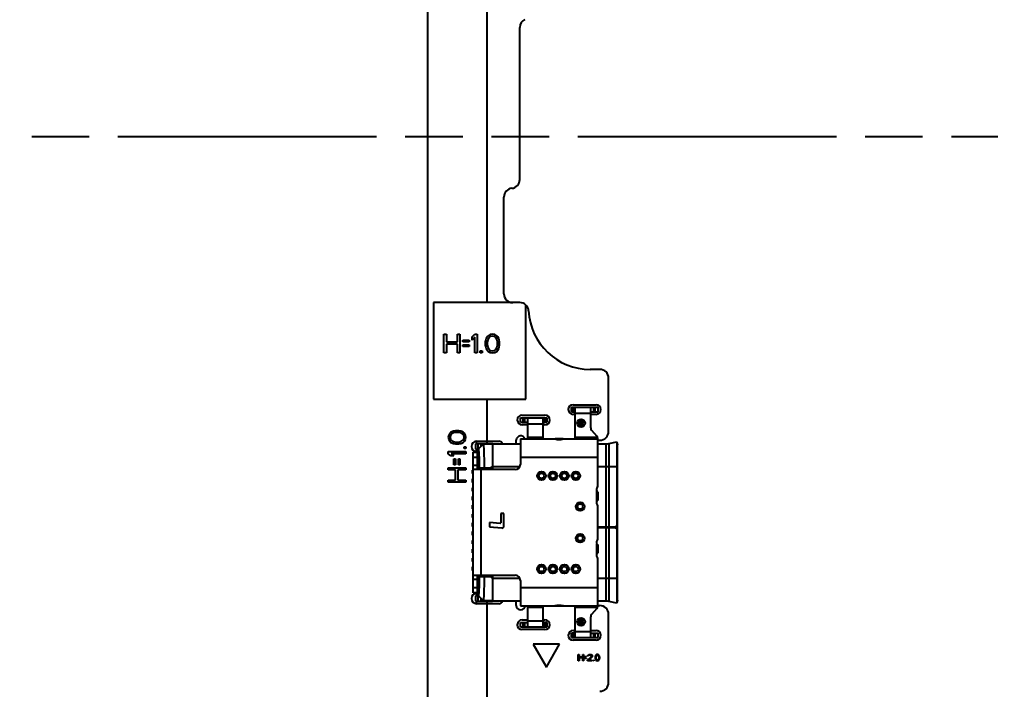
# Model space of a CAD drawing. Header units: millimetres. Extents: x 0 to 594, y 0 to 420.
# Drawn here: x 335.2 to 390.4, y 231.6 to 269.7 of the extents above; entities that cross this region are included whole.
import ezdxf

# ---------------------------------------------------------------- set-up
doc = ezdxf.new("R2010")
doc.units = ezdxf.units.MM
doc.header["$LTSCALE"] = 32.67
doc.linetypes.add('PHANTOM', pattern=[0.8, 0.45, -0.05, 0.1, -0.05, 0.1, -0.05])
doc.layers.get('0').update_dxf_attribs({"linetype": 'CONTINUOUS'})
doc.styles.get("Standard").update_dxf_attribs({"font": 'txt', "width": 0.8})
doc.dimstyles.new('DIMSTYLE_1', dxfattribs={"dimtxt": 2.5, "dimasz": 3, "dimexe": 1.5, "dimexo": 1.2, "dimtad": 1, "dimdsep": 46, "dimtxsty": 'STANDARD', "dimblk": '_FILLED', "dimblk1": '_FILLED', "dimblk2": '_FILLED', "dimcen": 0.09, "dimazin": 2, "dimtp": 0.01, "dimtm": 0.01, "dimtfac": 1, "dimtofl": 0, "dimtmove": 0, "dimatfit": 3, "dimldrblk": '_FILLED', "dimfxl": 1, "dimtolj": 1, "dimarcsym": 0})

# ---------------------------------------------------------------- blocks, each defined once
blk = doc.blocks.new('_FILLED')
at = {"color": 0, "linetype": 'BYBLOCK'}
blk.add_solid([(0, 0), (-1, 0.167), (-1, -0.167)], dxfattribs=at)
blk = doc.blocks.new('*D1')
at = {"color": 7, "linetype": 'CONTINUOUS'}
for p, q in [((404.328, 217.57), (404.328, 243.19)), ((256.585, 225.109), (405.828, 225.109)), ((404.328, 225.109), (404.328, 217.57)), ((404.328, 210.031), (404.328, 217.57)), ((395.135, 210.031), (405.828, 210.031))]:
    blk.add_line(p, q, dxfattribs=at)
at = {"color": 7, "linetype": 'CONTINUOUS', "xscale": 3, "yscale": 3, "zscale": 3}
for p, rotation in [((404.328, 225.109), 90), ((404.328, 210.031), 270)]:
    blk.add_blockref('_FILLED', p, dxfattribs=dict(at, rotation=rotation))
at = {"color": 7, "linetype": 'CONTINUOUS', "insert": (401.203, 233.19), "char_height": 2.5, "width": 10, "attachment_point": 1, "rotation": 90, "line_spacing_factor": 0.9}
blk.add_mtext('15.08', dxfattribs=at)
blk = doc.blocks.new('*D23')
at = {"color": 7, "linetype": 'CONTINUOUS'}
for p, q in [((283.985, 293.199), (418.669, 293.199)), ((417.169, 293.199), (417.169, 256.574)), ((417.169, 219.949), (417.169, 256.574)), ((283.985, 219.949), (418.669, 219.949))]:
    blk.add_line(p, q, dxfattribs=at)
at = {"color": 7, "linetype": 'CONTINUOUS', "xscale": 3, "yscale": 3, "zscale": 3}
for p, rotation in [((417.169, 293.199), 90), ((417.169, 219.949), 270)]:
    blk.add_blockref('_FILLED', p, dxfattribs=dict(at, rotation=rotation))
at = {"color": 7, "linetype": 'CONTINUOUS', "insert": (414.044, 268.708), "char_height": 2.5, "width": 10, "attachment_point": 2, "rotation": 90, "line_spacing_factor": 0.9}
blk.add_mtext('73.25', dxfattribs=at)

msp = doc.modelspace()

# ---------------------------------------------------------------- linework, layer by layer
at = {"color": 7, "linetype": 'CONTINUOUS'}
for p, q in [((358.453, 212.109), (358.453, 302.939)), ((361.835, 253.559), (361.835, 277.189)), ((363.685, 260.554), (363.685, 269.209)), ((362.785, 254.059), (362.785, 259.559)), ((363.69, 253.559), (358.785, 253.559)), ((358.785, 253.559), (358.785, 248.059)), ((364.035, 248.059), (364.035, 253.421)), ((359.379, 251.769), (359.514, 251.769)), ((359.379, 250.695), (359.379, 251.769)), ((359.514, 251.769), (359.514, 251.335)), ((360.14, 251.769), (360.274, 251.769)), ((360.14, 251.335), (360.14, 251.769)), ((360.274, 251.769), (360.274, 250.695)), ((360.99, 251.609), (361.124, 251.769)), ((361.124, 251.769), (361.259, 251.769)), ((361.259, 251.769), (361.259, 250.695)), ((361.997, 251.746), (361.885, 251.678)), ((362.131, 251.769), (361.997, 251.746)), ((362.265, 251.746), (362.131, 251.769)), ((362.377, 251.678), (362.265, 251.746)), ((359.514, 251.335), (360.14, 251.335)), ((360.14, 251.198), (359.514, 251.198)), ((359.514, 251.198), (359.514, 250.695)), ((360.14, 250.695), (360.14, 251.198)), ((360.453, 251.426), (360.811, 251.426)), ((360.453, 251.335), (360.453, 251.426)), ((360.811, 251.335), (360.453, 251.335)), ((360.453, 251.152), (360.811, 251.152)), ((360.453, 251.061), (360.453, 251.152)), ((360.811, 251.426), (360.811, 251.335)), ((360.811, 251.152), (360.811, 251.061)), ((360.99, 251.426), (360.99, 251.609)), ((361.124, 251.586), (360.99, 251.426)), ((361.124, 250.695), (361.124, 251.586)), ((361.751, 251.449), (361.728, 251.335)), ((361.728, 251.335), (361.728, 251.129)), ((361.773, 251.518), (361.751, 251.449)), ((361.818, 251.609), (361.773, 251.518)), ((361.885, 251.678), (361.818, 251.609)), ((361.863, 251.449), (361.84, 251.312)), ((361.84, 251.312), (361.84, 251.152)), ((361.84, 251.152), (361.863, 251.015)), ((361.952, 251.586), (361.863, 251.449)), ((362.019, 251.632), (361.952, 251.586)), ((362.131, 251.655), (362.019, 251.632)), ((362.243, 251.632), (362.131, 251.655)), ((362.31, 251.586), (362.243, 251.632)), ((362.4, 251.449), (362.31, 251.586)), ((362.444, 251.609), (362.377, 251.678)), ((362.422, 251.312), (362.4, 251.449)), ((362.4, 251.015), (362.422, 251.152)), ((362.422, 251.152), (362.422, 251.312)), ((362.489, 251.518), (362.444, 251.609)), ((362.512, 251.449), (362.489, 251.518)), ((362.534, 251.335), (362.512, 251.449)), ((362.534, 251.129), (362.534, 251.335)), ((359.514, 250.695), (359.379, 250.695)), ((360.274, 250.695), (360.14, 250.695)), ((360.811, 251.061), (360.453, 251.061)), ((361.259, 250.695), (361.124, 250.695)), ((361.438, 250.809), (361.549, 250.809)), ((361.438, 250.695), (361.438, 250.809)), ((361.549, 250.695), (361.438, 250.695)), ((361.549, 250.809), (361.549, 250.695)), ((361.728, 251.129), (361.751, 251.015)), ((361.751, 251.015), (361.773, 250.946)), ((361.773, 250.946), (361.818, 250.855)), ((361.818, 250.855), (361.885, 250.786)), ((361.863, 251.015), (361.952, 250.878)), ((361.885, 250.786), (361.997, 250.718)), ((361.952, 250.878), (362.019, 250.832)), ((361.997, 250.718), (362.131, 250.695)), ((362.019, 250.832), (362.131, 250.809)), ((362.131, 250.809), (362.243, 250.832)), ((362.131, 250.695), (362.265, 250.718)), ((362.243, 250.832), (362.31, 250.878)), ((362.265, 250.718), (362.377, 250.786)), ((362.31, 250.878), (362.4, 251.015)), ((362.377, 250.786), (362.444, 250.855)), ((362.444, 250.855), (362.489, 250.946)), ((362.489, 250.946), (362.512, 251.015)), ((362.512, 251.015), (362.534, 251.129)), ((368.235, 249.759), (367.685, 249.759)), ((368.735, 246.234), (368.735, 249.259)), ((358.785, 248.059), (364.035, 248.059)), ((361.835, 245.529), (361.835, 248.059)), ((366.62, 247.356), (366.62, 247.602)), ((366.621, 247.604), (368.12, 247.604)), ((366.621, 247.354), (366.82, 247.354)), ((366.713, 247.754), (368.02, 247.754)), ((366.82, 247.604), (366.82, 245.804)), ((367.72, 246.43), (367.72, 247.604)), ((367.72, 247.354), (368.12, 247.354)), ((368.12, 247.604), (368.12, 247.354)), ((363.72, 247.004), (365.22, 247.004)), ((363.72, 246.754), (363.72, 247.004)), ((363.72, 246.754), (364.12, 246.754)), ((363.813, 247.154), (365.12, 247.154)), ((364.12, 247.004), (364.12, 245.804)), ((365.02, 245.804), (365.02, 247.004)), ((365.02, 246.754), (365.22, 246.754)), ((365.22, 247.002), (365.22, 246.756)), ((366.82, 247.204), (366.72, 247.204)), ((368.02, 247.204), (367.72, 247.204)), ((359.775, 246.193), (359.711, 246.131)), ((359.86, 246.235), (359.775, 246.193)), ((359.924, 246.256), (359.86, 246.235)), ((360.03, 246.276), (359.924, 246.256)), ((360.222, 246.276), (360.03, 246.276)), ((360.328, 246.256), (360.222, 246.276)), ((360.392, 246.235), (360.328, 246.256)), ((360.477, 246.193), (360.392, 246.235)), ((360.541, 246.131), (360.477, 246.193)), ((364.12, 246.604), (363.82, 246.604)), ((365.12, 246.604), (365.02, 246.604)), ((367.771, 246.297), (368.07, 245.961)), ((359.647, 246.026), (359.626, 245.901)), ((359.626, 245.901), (359.647, 245.776)), ((359.711, 246.131), (359.647, 246.026)), ((359.647, 245.776), (359.711, 245.672)), ((359.711, 245.672), (359.775, 245.61)), ((359.754, 246.006), (359.733, 245.901)), ((359.733, 245.901), (359.754, 245.797)), ((359.796, 246.068), (359.754, 246.006)), ((359.754, 245.797), (359.796, 245.735)), ((359.924, 246.151), (359.796, 246.068)), ((359.796, 245.735), (359.924, 245.651)), ((360.052, 246.172), (359.924, 246.151)), ((359.924, 245.651), (360.052, 245.631)), ((360.201, 246.172), (360.052, 246.172)), ((360.052, 245.631), (360.201, 245.631)), ((360.328, 246.151), (360.201, 246.172)), ((360.201, 245.631), (360.328, 245.651)), ((360.456, 246.068), (360.328, 246.151)), ((360.328, 245.651), (360.456, 245.735)), ((360.499, 246.006), (360.456, 246.068)), ((360.456, 245.735), (360.499, 245.797)), ((360.477, 245.61), (360.541, 245.672)), ((360.52, 245.901), (360.499, 246.006)), ((360.499, 245.797), (360.52, 245.901)), ((360.605, 246.026), (360.541, 246.131)), ((360.541, 245.672), (360.605, 245.776)), ((360.626, 245.901), (360.605, 246.026)), ((360.605, 245.776), (360.626, 245.901)), ((361.205, 245.679), (361.205, 245.529)), ((361.24, 245.679), (362.49, 245.679)), ((363.49, 245.529), (363.49, 245.734)), ((363.72, 245.804), (365.695, 245.804)), ((363.72, 245.804), (363.72, 244.359)), ((365.695, 245.829), (366.145, 245.829)), ((365.695, 245.829), (365.695, 245.788)), ((365.795, 245.781), (366.045, 245.781)), ((366.145, 245.788), (366.145, 245.829)), ((366.145, 245.804), (368.12, 245.804)), ((366.195, 245.804), (366.195, 245.802)), ((368.12, 243.112), (368.12, 245.828)), ((368.12, 245.734), (368.235, 245.734)), ((368.744, 245.546), (369.202, 245.649)), ((369.202, 245.649), (369.202, 240.899)), ((369.202, 245.649), (369.24, 245.478)), ((359.626, 245.089), (360.626, 245.089)), ((359.626, 244.964), (359.626, 245.089)), ((359.775, 245.61), (359.86, 245.568)), ((359.86, 245.568), (359.924, 245.547)), ((359.924, 245.547), (360.03, 245.526)), ((360.03, 245.526), (360.222, 245.526)), ((360.222, 245.526), (360.328, 245.547)), ((360.328, 245.547), (360.392, 245.568)), ((360.392, 245.568), (360.477, 245.61)), ((360.52, 245.36), (360.626, 245.36)), ((360.52, 245.256), (360.52, 245.36)), ((360.626, 245.256), (360.52, 245.256)), ((360.626, 245.36), (360.626, 245.256)), ((360.626, 245.089), (360.626, 244.964)), ((362.075, 245.529), (361.18, 245.529)), ((361.18, 245.229), (361.18, 245.529)), ((361.18, 245.229), (361.346, 245.229)), ((361.205, 245.229), (361.205, 245.079)), ((361.33, 245.079), (361.24, 245.079)), ((361.33, 245.229), (361.33, 245.529)), ((361.346, 245.209), (361.33, 245.209)), ((361.33, 245.209), (361.33, 244.059)), ((361.605, 245.507), (361.346, 245.237)), ((361.356, 245.206), (361.346, 245.237)), ((361.346, 244.859), (361.346, 245.237)), ((362.05, 245.507), (361.605, 245.507)), ((362.075, 245.505), (362.075, 245.529)), ((362.15, 245.529), (363.72, 245.529)), ((362.15, 244.154), (362.15, 245.522)), ((368.12, 245.529), (368.59, 245.529)), ((369.24, 236.64), (369.24, 245.478)), ((359.775, 244.839), (359.626, 244.964)), ((359.945, 244.839), (359.775, 244.839)), ((360.626, 244.964), (359.796, 244.964)), ((359.796, 244.964), (359.945, 244.839)), ((359.945, 244.672), (360.03, 244.672)), ((359.945, 244.339), (359.945, 244.672)), ((360.03, 244.672), (360.03, 244.339)), ((360.201, 244.672), (360.286, 244.672)), ((360.201, 244.339), (360.201, 244.672)), ((360.286, 244.672), (360.286, 244.339)), ((361.03, 245.059), (361.28, 245.059)), ((361.03, 237.059), (361.03, 245.059)), ((361.28, 244.059), (361.28, 245.059)), ((361.346, 244.859), (361.33, 244.859)), ((361.346, 244.859), (361.33, 244.849)), ((359.626, 244.172), (360.626, 244.172)), ((359.626, 244.047), (359.626, 244.172)), ((360.03, 244.047), (359.626, 244.047)), ((360.03, 244.339), (359.945, 244.339)), ((360.03, 243.464), (360.03, 244.047)), ((360.626, 244.047), (360.158, 244.047)), ((360.158, 244.047), (360.158, 243.464)), ((360.286, 244.339), (360.201, 244.339)), ((360.626, 244.172), (360.626, 244.047)), ((361.03, 244.034), (360.985, 244.034)), ((360.985, 244.034), (360.985, 243.834)), ((363.42, 244.059), (361.03, 244.059)), ((361.383, 244.159), (362.05, 244.159)), ((361.383, 244.159), (361.383, 244.059)), ((361.646, 244.159), (361.646, 244.059)), ((362.05, 244.159), (362.15, 244.259)), ((359.626, 243.464), (360.03, 243.464)), ((359.626, 243.339), (359.626, 243.464)), ((360.158, 243.464), (360.626, 243.464)), ((360.626, 243.464), (360.626, 243.339)), ((360.985, 243.834), (361.03, 243.834)), ((361.03, 243.534), (360.985, 243.534)), ((360.985, 243.534), (360.985, 243.334)), ((360.626, 243.339), (359.626, 243.339)), ((360.985, 243.334), (361.03, 243.334)), ((361.03, 243.034), (360.985, 243.034)), ((360.985, 243.034), (360.985, 242.834)), ((360.985, 242.834), (361.03, 242.834)), ((360.985, 242.534), (361.03, 242.534)), ((360.985, 242.534), (360.985, 242.334)), ((360.985, 242.334), (361.03, 242.334)), ((368.07, 242.287), (368.07, 242.831)), ((368.12, 242.784), (368.12, 242.334)), ((361.03, 242.034), (360.985, 242.034)), ((360.985, 242.034), (360.985, 241.834)), ((360.985, 241.834), (361.03, 241.834)), ((368.12, 240.112), (368.12, 242.006)), ((361.03, 241.534), (360.985, 241.534)), ((360.985, 241.534), (360.985, 241.334)), ((360.985, 241.334), (361.03, 241.334)), ((362.781, 241.571), (362.601, 241.571)), ((362.601, 241.571), (362.601, 241.031)), ((362.781, 240.841), (362.781, 241.571)), ((361.03, 241.034), (360.985, 241.034)), ((360.985, 241.034), (360.985, 240.834)), ((360.985, 240.834), (361.03, 240.834)), ((362.574, 241.006), (361.971, 241.059)), ((361.971, 241.059), (361.971, 240.803)), ((361.971, 240.803), (362.672, 240.742)), ((368.12, 240.799), (369.165, 240.799)), ((369.165, 240.749), (368.12, 240.749)), ((368.84, 240.749), (368.84, 240.799)), ((368.99, 240.799), (368.99, 240.749)), ((369.146, 240.749), (369.146, 240.799)), ((361.03, 240.534), (360.985, 240.534)), ((360.985, 240.534), (360.985, 240.334)), ((360.985, 240.334), (361.03, 240.334)), ((369.202, 240.649), (369.202, 236.469)), ((360.985, 240.034), (361.03, 240.034)), ((360.985, 240.034), (360.985, 239.834)), ((360.985, 239.834), (361.03, 239.834)), ((368.07, 239.287), (368.07, 239.831)), ((368.12, 239.784), (368.12, 239.334)), ((361.03, 239.534), (360.985, 239.534)), ((360.985, 239.534), (360.985, 239.334)), ((360.985, 239.334), (361.03, 239.334)), ((361.03, 239.034), (360.985, 239.034)), ((360.985, 239.034), (360.985, 238.834)), ((368.12, 236.29), (368.12, 239.006)), ((360.985, 238.834), (361.03, 238.834)), ((360.985, 238.534), (361.03, 238.534)), ((360.985, 238.534), (360.985, 238.334)), ((360.985, 238.334), (361.03, 238.334)), ((361.03, 238.059), (363.42, 238.059)), ((361.28, 237.059), (361.28, 238.059)), ((361.33, 236.909), (361.33, 238.059)), ((361.383, 238.059), (361.383, 237.959)), ((362.05, 237.959), (361.383, 237.959)), ((361.646, 238.059), (361.646, 237.959)), ((362.05, 237.959), (362.15, 237.859)), ((362.15, 236.596), (362.15, 237.964)), ((363.72, 237.759), (363.72, 236.314)), ((361.28, 237.059), (361.03, 237.059)), ((361.346, 236.889), (361.18, 236.889)), ((361.18, 236.589), (361.18, 236.889)), ((361.205, 237.039), (361.205, 236.889)), ((361.24, 237.039), (361.33, 237.039)), ((361.33, 237.269), (361.346, 237.259)), ((361.346, 237.259), (361.33, 237.259)), ((361.346, 236.909), (361.33, 236.909)), ((361.33, 236.589), (361.33, 236.889)), ((361.346, 237.259), (361.346, 236.881)), ((361.346, 236.881), (361.356, 236.912)), ((361.346, 236.881), (361.605, 236.611)), ((361.18, 236.589), (362.075, 236.589)), ((361.205, 236.589), (361.205, 236.439)), ((362.49, 236.439), (361.24, 236.439)), ((361.605, 236.611), (362.05, 236.611)), ((361.835, 225.909), (361.835, 236.589)), ((362.075, 236.589), (362.075, 236.613)), ((363.72, 236.589), (362.15, 236.589)), ((363.49, 236.334), (363.49, 236.589)), ((363.72, 236.314), (365.695, 236.314)), ((364.12, 236.314), (364.12, 235.114)), ((365.02, 235.114), (365.02, 236.314)), ((365.645, 236.314), (365.645, 236.316)), ((365.695, 236.33), (365.695, 236.289)), ((366.145, 236.289), (365.695, 236.289)), ((366.045, 236.337), (365.795, 236.337)), ((366.145, 236.289), (366.145, 236.33)), ((366.145, 236.314), (368.12, 236.314)), ((366.82, 236.314), (366.82, 234.514)), ((368.59, 236.589), (368.12, 236.589)), ((368.12, 236.334), (368.235, 236.334)), ((369.202, 236.469), (368.744, 236.572)), ((369.24, 236.64), (369.202, 236.469)), ((368.07, 236.157), (367.771, 235.821)), ((368.735, 231.959), (368.735, 235.834)), ((363.72, 235.364), (364.12, 235.364)), ((363.72, 235.114), (363.72, 235.364)), ((363.82, 235.514), (364.12, 235.514)), ((365.02, 235.514), (365.12, 235.514)), ((365.22, 235.364), (365.02, 235.364)), ((365.22, 235.362), (365.22, 235.116)), ((367.72, 234.514), (367.72, 235.688)), ((363.72, 235.114), (365.22, 235.114)), ((365.12, 234.964), (363.813, 234.964)), ((366.62, 234.516), (366.62, 234.762)), ((366.82, 234.764), (366.621, 234.764)), ((366.72, 234.914), (366.82, 234.914)), ((367.72, 234.914), (368.02, 234.914)), ((367.72, 234.764), (368.12, 234.764)), ((368.12, 234.764), (368.12, 234.514)), ((365.953, 234.128), (364.453, 234.128)), ((364.453, 234.128), (365.203, 232.829)), ((365.203, 232.829), (365.953, 234.128)), ((366.621, 234.514), (368.12, 234.514)), ((368.02, 234.364), (366.713, 234.364)), ((367.014, 233.55), (367.058, 233.55)), ((367.014, 233.196), (367.014, 233.55)), ((367.058, 233.55), (367.058, 233.407)), ((367.265, 233.55), (367.309, 233.55)), ((367.265, 233.407), (367.265, 233.55)), ((367.309, 233.55), (367.309, 233.196)), ((367.552, 233.467), (367.559, 233.497)), ((367.559, 233.497), (367.589, 233.527)), ((367.589, 233.527), (367.618, 233.542)), ((367.603, 233.49), (367.589, 233.467)), ((367.626, 233.505), (367.603, 233.49)), ((367.618, 233.542), (367.67, 233.55)), ((367.662, 233.512), (367.626, 233.505)), ((367.692, 233.512), (367.662, 233.512)), ((367.67, 233.55), (367.699, 233.55)), ((367.729, 233.505), (367.692, 233.512)), ((367.699, 233.55), (367.743, 233.542)), ((367.751, 233.49), (367.729, 233.505)), ((367.743, 233.542), (367.773, 233.527)), ((367.765, 233.467), (367.751, 233.49)), ((367.773, 233.527), (367.802, 233.497)), ((367.802, 233.497), (367.81, 233.467)), ((367.994, 233.497), (367.979, 233.467)), ((368.016, 233.52), (367.994, 233.497)), ((368.038, 233.49), (368.009, 233.444)), ((368.053, 233.542), (368.016, 233.52)), ((368.06, 233.505), (368.038, 233.49)), ((368.097, 233.55), (368.053, 233.542)), ((368.097, 233.512), (368.06, 233.505)), ((368.141, 233.542), (368.097, 233.55)), ((368.134, 233.505), (368.097, 233.512)), ((368.156, 233.49), (368.134, 233.505)), ((368.178, 233.52), (368.141, 233.542)), ((368.185, 233.444), (368.156, 233.49)), ((368.2, 233.497), (368.178, 233.52)), ((368.215, 233.467), (368.2, 233.497)), ((367.058, 233.196), (367.014, 233.196)), ((367.058, 233.407), (367.265, 233.407)), ((367.265, 233.362), (367.058, 233.362)), ((367.058, 233.362), (367.058, 233.196)), ((367.265, 233.196), (367.265, 233.362)), ((367.309, 233.196), (367.265, 233.196)), ((367.368, 233.437), (367.486, 233.437)), ((367.368, 233.407), (367.368, 233.437)), ((367.486, 233.407), (367.368, 233.407)), ((367.368, 233.347), (367.486, 233.347)), ((367.368, 233.317), (367.368, 233.347)), ((367.486, 233.317), (367.368, 233.317)), ((367.486, 233.437), (367.486, 233.407)), ((367.486, 233.347), (367.486, 233.317)), ((367.545, 233.234), (367.751, 233.422)), ((367.545, 233.196), (367.545, 233.234)), ((367.81, 233.196), (367.545, 233.196)), ((367.589, 233.467), (367.552, 233.467)), ((367.788, 233.399), (367.603, 233.234)), ((367.603, 233.234), (367.81, 233.234)), ((367.751, 233.422), (367.765, 233.452)), ((367.765, 233.452), (367.765, 233.467)), ((367.802, 233.422), (367.788, 233.399)), ((367.81, 233.452), (367.802, 233.422)), ((367.81, 233.467), (367.81, 233.452)), ((367.81, 233.234), (367.81, 233.196)), ((367.869, 233.234), (367.905, 233.234)), ((367.869, 233.196), (367.869, 233.234)), ((367.905, 233.196), (367.869, 233.196)), ((367.905, 233.234), (367.905, 233.196)), ((367.972, 233.444), (367.964, 233.407)), ((367.964, 233.407), (367.964, 233.339)), ((367.964, 233.339), (367.972, 233.301)), ((367.979, 233.467), (367.972, 233.444)), ((367.972, 233.301), (367.979, 233.279)), ((367.979, 233.279), (367.994, 233.249)), ((367.994, 233.249), (368.016, 233.226)), ((368.009, 233.444), (368.001, 233.399)), ((368.001, 233.399), (368.001, 233.347)), ((368.001, 233.347), (368.009, 233.301)), ((368.009, 233.301), (368.038, 233.256)), ((368.016, 233.226), (368.053, 233.204)), ((368.038, 233.256), (368.06, 233.241)), ((368.053, 233.204), (368.097, 233.196)), ((368.06, 233.241), (368.097, 233.234)), ((368.097, 233.234), (368.134, 233.241)), ((368.097, 233.196), (368.141, 233.204)), ((368.134, 233.241), (368.156, 233.256)), ((368.141, 233.204), (368.178, 233.226)), ((368.156, 233.256), (368.185, 233.301)), ((368.178, 233.226), (368.2, 233.249)), ((368.193, 233.399), (368.185, 233.444)), ((368.185, 233.301), (368.193, 233.347)), ((368.193, 233.347), (368.193, 233.399)), ((368.2, 233.249), (368.215, 233.279)), ((368.222, 233.444), (368.215, 233.467)), ((368.215, 233.279), (368.222, 233.301)), ((368.23, 233.407), (368.222, 233.444)), ((368.222, 233.301), (368.23, 233.339)), ((368.23, 233.339), (368.23, 233.407))]:
    msp.add_line(p, q, dxfattribs=at)
at = {"color": 7, "linetype": 'PHANTOM'}
msp.add_line((79.487, 263.009), (425.744, 263.009), dxfattribs=at)
at = {"color": 9, "linetype": 'CONTINUOUS'}
for p, q in [((366.664, 247.604), (366.664, 247.354)), ((366.777, 247.354), (366.777, 247.604)), ((367.87, 247.604), (367.87, 247.354)), ((367.97, 247.354), (367.97, 247.604)), ((363.87, 247.004), (363.87, 246.754)), ((363.97, 246.754), (363.97, 247.004)), ((365.064, 247.004), (365.064, 246.754)), ((365.177, 246.754), (365.177, 247.004)), ((367.72, 247.254), (366.82, 247.254)), ((365.02, 246.654), (364.12, 246.654)), ((364.12, 245.904), (365.02, 245.904)), ((366.82, 245.904), (368.105, 245.904)), ((361.31, 245.529), (361.31, 245.229)), ((361.48, 245.529), (361.48, 245.377)), ((362, 245.507), (362, 245.529)), ((368.59, 240.799), (368.59, 245.529)), ((368.744, 245.546), (368.744, 240.799)), ((361.28, 244.759), (361.03, 244.759)), ((368.12, 244.754), (363.72, 244.754)), ((361.03, 244.309), (361.28, 244.309)), ((361.48, 244.059), (361.48, 238.059)), ((362.15, 244.159), (362.05, 244.159)), ((363.689, 244.229), (362.15, 244.229)), ((369.24, 244.229), (368.12, 244.229)), ((368.59, 236.589), (368.59, 240.749)), ((368.744, 240.749), (368.744, 236.572)), ((369.202, 240.899), (369.24, 240.899)), ((369.24, 240.649), (369.202, 240.649)), ((362.05, 237.959), (362.15, 237.959)), ((361.28, 237.809), (361.03, 237.809)), ((361.03, 237.359), (361.28, 237.359)), ((362.15, 237.889), (363.689, 237.889)), ((363.72, 237.364), (368.12, 237.364)), ((368.12, 237.889), (369.24, 237.889)), ((361.31, 236.889), (361.31, 236.589)), ((361.48, 236.741), (361.48, 236.589)), ((362, 236.589), (362, 236.611)), ((365.02, 236.214), (364.12, 236.214)), ((368.105, 236.214), (366.82, 236.214)), ((363.87, 235.364), (363.87, 235.114)), ((363.97, 235.114), (363.97, 235.364)), ((364.12, 235.464), (365.02, 235.464)), ((365.064, 235.364), (365.064, 235.114)), ((365.177, 235.114), (365.177, 235.364)), ((366.664, 234.764), (366.664, 234.514)), ((366.777, 234.514), (366.777, 234.764)), ((366.82, 234.864), (367.72, 234.864)), ((367.87, 234.764), (367.87, 234.514)), ((367.97, 234.514), (367.97, 234.764))]:
    msp.add_line(p, q, dxfattribs=at)
at = {"color": 7, "linetype": 'CONTINUOUS'}
for points in [[(365.708, 245.786), (365.674, 245.792), (365.653, 245.797), (365.645, 245.802)], [(365.795, 245.781), (365.75, 245.782), (365.708, 245.786)], [(366.167, 245.792), (366.134, 245.786), (366.092, 245.782), (366.045, 245.781)], [(366.195, 245.802), (366.188, 245.798), (366.167, 245.792)], [(361.399, 244.159), (361.398, 244.358), (361.395, 244.553), (361.39, 244.736), (361.383, 244.899), (361.375, 245.035), (361.366, 245.138), (361.356, 245.206)], [(361.605, 245.507), (361.616, 245.469), (361.626, 245.384), (361.635, 245.255)], [(361.635, 245.255), (361.643, 245.085), (361.65, 244.881), (361.655, 244.652), (361.658, 244.408), (361.659, 244.159)], [(362.15, 245.522), (362.138, 245.526), (362.112, 245.529), (362.075, 245.529)], [(369.202, 240.899), (369.197, 240.868), (369.183, 240.84), (369.162, 240.818), (369.135, 240.804), (369.105, 240.799)], [(369.105, 240.749), (369.135, 240.744), (369.162, 240.73), (369.183, 240.708), (369.197, 240.68), (369.202, 240.649)], [(361.356, 236.912), (361.366, 236.98), (361.375, 237.083), (361.383, 237.219), (361.39, 237.382), (361.395, 237.565), (361.398, 237.76), (361.399, 237.959)], [(361.659, 237.959), (361.658, 237.71), (361.655, 237.466), (361.65, 237.237), (361.643, 237.033)], [(361.643, 237.033), (361.635, 236.863), (361.626, 236.734), (361.616, 236.649), (361.605, 236.611)], [(362.075, 236.589), (362.112, 236.589), (362.138, 236.591), (362.15, 236.596)], [(362.147, 236.621), (362.148, 236.621), (362.149, 236.622), (362.15, 236.623)], [(365.645, 236.316), (365.653, 236.32), (365.674, 236.326)], [(365.674, 236.326), (365.707, 236.332), (365.749, 236.336), (365.795, 236.337)], [(366.045, 236.337), (366.091, 236.336), (366.133, 236.332)], [(366.133, 236.332), (366.166, 236.326), (366.188, 236.32), (366.195, 236.316)]]:
    msp.add_lwpolyline(points, dxfattribs=at)
at = {"color": 9, "linetype": 'CONTINUOUS'}
for centre, radius in [((367.17, 246.709), 0.225), ((367.17, 246.709), 0.138), ((367.17, 246.709), 0.0518), ((364.92, 243.709), 0.15), ((365.57, 243.709), 0.15), ((366.22, 243.709), 0.15), ((366.87, 243.709), 0.15), ((367.12, 241.959), 0.15), ((367.12, 240.159), 0.15), ((364.92, 238.409), 0.15), ((365.57, 238.409), 0.15), ((366.22, 238.409), 0.15), ((366.87, 238.409), 0.15), ((367.17, 235.409), 0.225), ((367.17, 235.409), 0.138), ((367.17, 235.409), 0.0518)]:
    msp.add_circle(centre, radius, dxfattribs=at)
at = {"color": 7, "linetype": 'CONTINUOUS'}
for centre in [(364.92, 243.709), (365.57, 243.709), (366.22, 243.709), (366.87, 243.709), (367.12, 241.959), (367.12, 240.159), (364.92, 238.409), (365.57, 238.409), (366.22, 238.409), (366.87, 238.409)]:
    msp.add_circle(centre, 0.25, dxfattribs=at)
for centre, radius, start, end in [((364.185, 269.209), 0.5, 115.3641, 180), ((363.185, 260.554), 0.5, 275.7392, 360), ((363.285, 259.559), 0.5, 95.7392, 180), ((363.285, 254.059), 0.5, 180, 270), ((363.69, 253.059), 0.5, 46.3704, 90), ((363.69, 253.059), 0.5, 2.866, 46.3704), ((367.685, 253.259), 3.5, 182.866, 270), ((368.235, 249.259), 0.5, 0, 90), ((366.72, 247.479), 0.275, 91.5566, 270), ((368.02, 247.479), 0.275, 270, 90), ((363.82, 246.879), 0.275, 91.5566, 270), ((365.12, 246.879), 0.275, 270, 90), ((367.92, 246.43), 0.2, 180, 221.6335), ((368.235, 246.234), 0.5, 270, 360), ((361.24, 245.379), 0.3, 90, 270), ((362.49, 245.449), 0.23, 21.2819, 90), ((363.74, 245.734), 0.25, 17.3551, 180), ((367.92, 245.828), 0.2, 0, 41.6335), ((368.59, 246.229), 0.7, 270, 282.6666), ((361.95, 244.154), 0.2, 331.6406, 360), ((363.42, 244.359), 0.3, 270, 360), ((368.195, 242.914), 0.15, 138.5904, 240), ((367.97, 243.112), 0.15, 318.5904, 360), ((368.195, 242.204), 0.15, 120, 221.4096), ((367.97, 242.006), 0.15, 0, 41.4096), ((362.576, 241.031), 0.025, 265, 360), ((362.681, 240.841), 0.1, 264.9004, 360), ((367.97, 240.112), 0.15, 318.5904, 360), ((368.195, 239.914), 0.15, 138.5904, 240), ((368.195, 239.204), 0.15, 120, 221.4096), ((367.97, 239.006), 0.15, 0, 41.4096), ((361.95, 237.964), 0.2, 0, 28.3594), ((363.42, 237.759), 0.3, 0, 90), ((361.24, 236.739), 0.3, 90, 270), ((362.49, 236.669), 0.23, 270, 338.7157), ((363.74, 236.334), 0.25, 180, 360), ((367.92, 236.29), 0.2, 318.3665, 360), ((368.235, 235.834), 0.5, 0, 90), ((368.59, 235.889), 0.7, 77.3334, 90), ((367.92, 235.688), 0.2, 138.3665, 180), ((363.82, 235.239), 0.275, 90, 268.4434), ((365.12, 235.239), 0.275, 270, 90), ((366.72, 234.639), 0.275, 90, 268.4434), ((368.02, 234.639), 0.275, 270, 90), ((368.235, 231.959), 0.5, 270, 360)]:
    msp.add_arc(centre, radius, start, end, dxfattribs=at)
for centre, major_axis, ratio, start_param, end_param in [((366.77, 247.602), (0.15, 0), 0.166667, 3.060624, 3.141593), ((366.77, 247.356), (0.15, 0), 0.166667, -3.141593, -3.060624), ((365.07, 247.002), (0.15, 0), 0.166667, 0, 0.080969), ((365.07, 246.756), (0.15, 0), 0.166667, -0.080969, 0), ((361.97, 244.159), (1.35, 0), 1, 1.440007, 1.511502), ((369.165, 240.899), (0, 0.1), 0.756386, -3.141593, -1.570796), ((369.165, 240.649), (0, 0.1), 0.756386, -1.570796, 0), ((361.97, 237.959), (1.35, 0), 1, -1.511502, -1.440005), ((365.07, 235.362), (0.15, 0), 0.166667, 0, 0.080969), ((365.07, 235.116), (0.15, 0), 0.166667, -0.080969, 0), ((366.77, 234.762), (0.15, 0), 0.166667, 3.060624, 3.141593), ((366.77, 234.516), (0.15, 0), 0.166667, -3.141593, -3.060624)]:
    msp.add_ellipse(centre, major_axis=major_axis, ratio=ratio, start_param=start_param, end_param=end_param, dxfattribs=at)

# ---------------------------------------------------------------- dimensions: what is measured, and where the dimension line sits
for base, p1, p2, picture, middle in [((417.169, 219.949), (282.785, 293.199), (282.785, 219.949), '*D23', (417.169, 268.771)), ((404.328, 210.031), (255.385, 225.109), (393.935, 210.031), '*D1', (404.328, 238.503))]:
    dim = msp.add_linear_dim(base=base, p1=p1, p2=p2, angle=270, dimstyle='DIMSTYLE_1', dxfattribs=at)
    dim.commit()
    dim.dimension.update_dxf_attribs({"geometry": picture, "text_midpoint": middle, "dimtype": 160})

doc.saveas('drawing.dxf')
